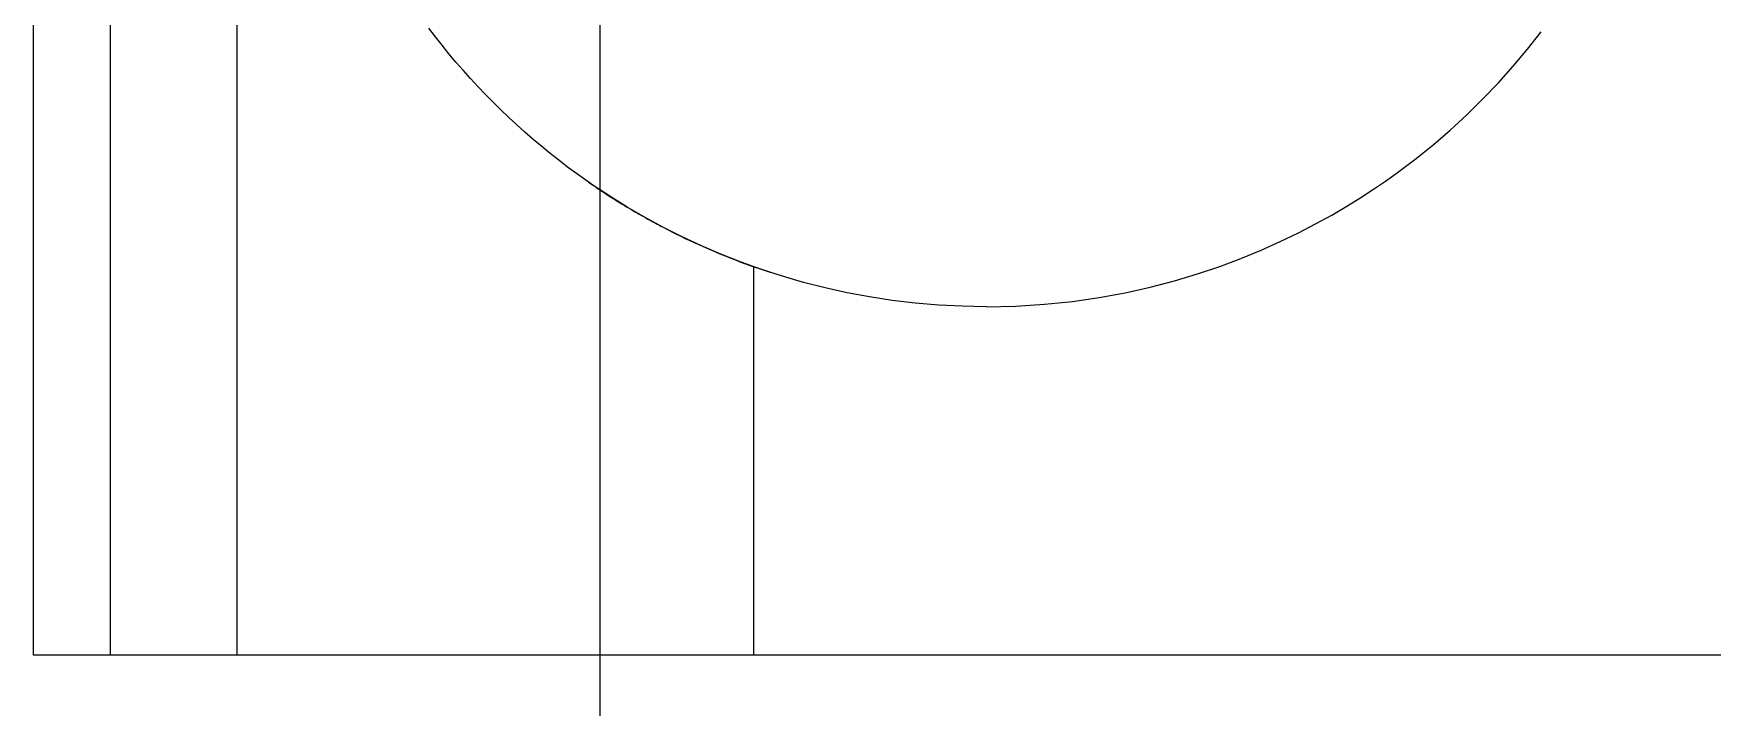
# Model space of a CAD drawing. Header units: inches. Extents: x 0 to 77285, y -118 to 40065.
# Drawn here: x 47459.47 to 47466.7, y 16437.32 to 16440.22 of the extents above; entities that cross this region are included whole.
import ezdxf

# ---------------------------------------------------------------- set-up
doc = ezdxf.new("R2010")
doc.units = ezdxf.units.IN
doc.header["$LTSCALE"] = 5
doc.header["$MEASUREMENT"] = 0
doc.layers.add('55', color=5, linetype='Continuous')

# ---------------------------------------------------------------- blocks, each defined once
blk = doc.blocks.new('A$C431c3e12')
blk.add_line((40.5, -5255), (40.5, 1375, 0))
blk = doc.blocks.new('A$Ce961e380')
for p, q in [((-258.0041, -25.8611), (-258.0041, -17.5612)), ((-246.0041, -17.8914), (-258.0041, -17.8914)), ((-246.0041, -18.4357), (-258.0041, -18.4357)), ((-258.0041, -20.6612), (-256.3326, -20.6612)), ((-256.3325, -20.6612), (-256.3326, -20.6612))]:
    blk.add_line(p, q)
for points in [[(-258.0041, -17.5612), (-257.7604, -17.5612), (-257.5166, -17.5612), (-257.2728, -17.5612), (-257.029, -17.5613), (-256.7853, -17.5613), (-256.5415, -17.5613), (-256.2977, -17.5613), (-256.054, -17.5613), (-255.8102, -17.5613), (-255.5664, -17.5614), (-255.3226, -17.5614), (-255.0789, -17.5614), (-254.8351, -17.5614), (-254.5913, -17.5614), (-254.3475, -17.5614), (-254.1038, -17.5614), (-253.86, -17.5614), (-253.6162, -17.5614), (-253.3725, -17.5614), (-253.1287, -17.5615)], [(-256.5041, -21.6612), (-256.5024, -21.558), (-256.4972, -21.4562), (-256.4886, -21.3557), (-256.4768, -21.2565), (-256.4619, -21.1589), (-256.444, -21.0627), (-256.4231, -20.968), (-256.3993, -20.8749), (-256.3729, -20.7835), (-256.3438, -20.6937), (-256.3122, -20.6056), (-256.2782, -20.5193), (-256.2419, -20.4348), (-256.2033, -20.3521), (-256.1626, -20.2714), (-256.12, -20.1926), (-256.0754, -20.1158), (-256.029, -20.041), (-255.9809, -19.9684), (-255.9312, -19.8978), (-255.9029, -19.8595), (-255.874, -19.8217), (-255.8446, -19.7845), (-255.8147, -19.7477), (-255.7842, -19.7115), (-255.7532, -19.6758), (-255.7216, -19.6406), (-255.6896, -19.606), (-255.657, -19.5719), (-255.624, -19.5384), (-255.5904, -19.5054), (-255.5564, -19.4729), (-255.5218, -19.4411), (-255.4868, -19.4098), (-255.4514, -19.379), (-255.4155, -19.3489), (-255.3791, -19.3193), (-255.3424, -19.2903), (-255.3051, -19.2619)], [(-255.9676, -19.949), (-255.9722, -19.9557), (-255.9768, -19.9625), (-255.9814, -19.9692), (-255.986, -19.9759), (-255.9906, -19.9827), (-255.9952, -19.9894), (-255.9997, -19.9962), (-256.0042, -20.003), (-256.0087, -20.0098), (-256.0132, -20.0166), (-256.0177, -20.0235), (-256.0221, -20.0303), (-256.0265, -20.0371), (-256.0309, -20.044), (-256.0353, -20.0509), (-256.0397, -20.0578), (-256.044, -20.0647), (-256.0484, -20.0716), (-256.0527, -20.0785), (-256.057, -20.0855), (-256.0626, -20.0945), (-256.0681, -20.1036), (-256.0736, -20.1127), (-256.0791, -20.1218), (-256.0845, -20.1309), (-256.0899, -20.1401), (-256.0953, -20.1493), (-256.1006, -20.1585), (-256.106, -20.1677), (-256.1112, -20.177), (-256.1165, -20.1862), (-256.1217, -20.1955), (-256.1269, -20.2048), (-256.1321, -20.2141), (-256.1372, -20.2235), (-256.1423, -20.2328), (-256.1473, -20.2422), (-256.1523, -20.2516), (-256.1573, -20.261), (-256.1623, -20.2704), (-256.1721, -20.2893), (-256.1818, -20.3083), (-256.1913, -20.3273), (-256.2007, -20.3465), (-256.21, -20.3657), (-256.2191, -20.3849), (-256.2281, -20.4043), (-256.237, -20.4237), (-256.2457, -20.4431), (-256.2543, -20.4627), (-256.2628, -20.4823), (-256.2711, -20.5019), (-256.2793, -20.5217), (-256.2873, -20.5414), (-256.2952, -20.5613), (-256.303, -20.5812), (-256.3106, -20.6011), (-256.3181, -20.6211), (-256.3254, -20.6411), (-256.3326, -20.6612)], [(-256.3573, -20.7341), (-256.3572, -20.7338), (-256.3571, -20.7336), (-256.357, -20.7333), (-256.3569, -20.733), (-256.3569, -20.7328), (-256.3568, -20.7325), (-256.3567, -20.7322), (-256.3566, -20.7319), (-256.3565, -20.7317), (-256.3564, -20.7314), (-256.3563, -20.7311), (-256.3562, -20.7309), (-256.3561, -20.7306), (-256.3561, -20.7303), (-256.356, -20.73), (-256.3559, -20.7298), (-256.3558, -20.7295), (-256.3557, -20.7292), (-256.3556, -20.729), (-256.3555, -20.7287), (-256.3544, -20.7253), (-256.3533, -20.7219), (-256.3522, -20.7185), (-256.3511, -20.7151), (-256.3499, -20.7118), (-256.3488, -20.7084), (-256.3477, -20.705), (-256.3465, -20.7016), (-256.3454, -20.6983), (-256.3442, -20.6949), (-256.3431, -20.6915), (-256.3419, -20.6881), (-256.3408, -20.6848), (-256.3396, -20.6814), (-256.3385, -20.678), (-256.3373, -20.6747), (-256.3361, -20.6713), (-256.3349, -20.6679), (-256.3337, -20.6646), (-256.3326, -20.6612)], [(-256.5041, -21.6612), (-256.5015, -21.7884), (-256.4938, -21.9118), (-256.4814, -22.0315), (-256.4648, -22.1472), (-256.4442, -22.259), (-256.4202, -22.3668), (-256.393, -22.4705), (-256.3631, -22.5701), (-256.3309, -22.6656), (-256.2967, -22.7568), (-256.2609, -22.8437), (-256.2239, -22.9264), (-256.1861, -23.0046), (-256.1479, -23.0784), (-256.1096, -23.1477), (-256.0717, -23.2124), (-256.0345, -23.2725), (-255.9984, -23.3279), (-255.9639, -23.3786), (-255.9312, -23.4245), (-255.8709, -23.5046), (-255.8086, -23.582), (-255.7443, -23.6567), (-255.6781, -23.7287), (-255.61, -23.798), (-255.5402, -23.8646), (-255.4688, -23.9285), (-255.3958, -23.9897), (-255.3213, -24.0482)]]:
    blk.add_lwpolyline(points)
blk = doc.blocks.new('A$C638f0059')
for p, q in [((-80.5041, -25.8611), (-80.5041, -17.5612)), ((-68.5041, -17.8914), (-80.5041, -17.8914)), ((-68.5041, -18.4357), (-80.5041, -18.4357)), ((-80.5041, -20.6612), (-78.8326, -20.6612)), ((-78.8325, -20.6612), (-78.8326, -20.6612))]:
    blk.add_line(p, q)
for points in [[(-80.5041, -17.5612), (-80.2604, -17.5612), (-80.0166, -17.5612), (-79.7728, -17.5612), (-79.529, -17.5613), (-79.2853, -17.5613), (-79.0415, -17.5613), (-78.7977, -17.5613), (-78.554, -17.5613), (-78.3102, -17.5613), (-78.0664, -17.5614), (-77.8226, -17.5614), (-77.5789, -17.5614), (-77.3351, -17.5614), (-77.0913, -17.5614), (-76.8475, -17.5614), (-76.6038, -17.5614), (-76.36, -17.5614), (-76.1162, -17.5614), (-75.8725, -17.5614), (-75.6287, -17.5615)], [(-79.0041, -21.6612), (-79.0024, -21.558), (-78.9972, -21.4562), (-78.9886, -21.3557), (-78.9768, -21.2565), (-78.9619, -21.1589), (-78.944, -21.0627), (-78.9231, -20.968), (-78.8993, -20.8749), (-78.8729, -20.7835), (-78.8438, -20.6937), (-78.8122, -20.6056), (-78.7782, -20.5193), (-78.7419, -20.4348), (-78.7033, -20.3521), (-78.6626, -20.2714), (-78.62, -20.1926), (-78.5754, -20.1158), (-78.529, -20.041), (-78.4809, -19.9684), (-78.4312, -19.8978), (-78.4029, -19.8595), (-78.374, -19.8217), (-78.3446, -19.7845), (-78.3147, -19.7477), (-78.2842, -19.7115), (-78.2532, -19.6758), (-78.2216, -19.6406), (-78.1896, -19.606), (-78.157, -19.5719), (-78.124, -19.5384), (-78.0904, -19.5054), (-78.0564, -19.4729), (-78.0218, -19.4411), (-77.9868, -19.4098), (-77.9514, -19.379), (-77.9155, -19.3489), (-77.8791, -19.3193), (-77.8424, -19.2903), (-77.8051, -19.2619)], [(-78.4676, -19.949), (-78.4722, -19.9557), (-78.4768, -19.9625), (-78.4814, -19.9692), (-78.486, -19.9759), (-78.4906, -19.9827), (-78.4952, -19.9894), (-78.4997, -19.9962), (-78.5042, -20.003), (-78.5087, -20.0098), (-78.5132, -20.0166), (-78.5177, -20.0235), (-78.5221, -20.0303), (-78.5265, -20.0371), (-78.5309, -20.044), (-78.5353, -20.0509), (-78.5397, -20.0578), (-78.544, -20.0647), (-78.5484, -20.0716), (-78.5527, -20.0785), (-78.557, -20.0855), (-78.5626, -20.0945), (-78.5681, -20.1036), (-78.5736, -20.1127), (-78.5791, -20.1218), (-78.5845, -20.1309), (-78.5899, -20.1401), (-78.5953, -20.1493), (-78.6006, -20.1585), (-78.606, -20.1677), (-78.6112, -20.177), (-78.6165, -20.1862), (-78.6217, -20.1955), (-78.6269, -20.2048), (-78.6321, -20.2141), (-78.6372, -20.2235), (-78.6423, -20.2328), (-78.6473, -20.2422), (-78.6523, -20.2516), (-78.6573, -20.261), (-78.6623, -20.2704), (-78.6721, -20.2893), (-78.6818, -20.3083), (-78.6913, -20.3273), (-78.7007, -20.3465), (-78.71, -20.3657), (-78.7191, -20.3849), (-78.7281, -20.4043), (-78.737, -20.4237), (-78.7457, -20.4431), (-78.7543, -20.4627), (-78.7628, -20.4823), (-78.7711, -20.5019), (-78.7793, -20.5217), (-78.7873, -20.5414), (-78.7952, -20.5613), (-78.803, -20.5812), (-78.8106, -20.6011), (-78.8181, -20.6211), (-78.8254, -20.6411), (-78.8326, -20.6612)], [(-78.8573, -20.7341), (-78.8572, -20.7338), (-78.8571, -20.7336), (-78.857, -20.7333), (-78.8569, -20.733), (-78.8569, -20.7328), (-78.8568, -20.7325), (-78.8567, -20.7322), (-78.8566, -20.7319), (-78.8565, -20.7317), (-78.8564, -20.7314), (-78.8563, -20.7311), (-78.8562, -20.7309), (-78.8561, -20.7306), (-78.8561, -20.7303), (-78.856, -20.73), (-78.8559, -20.7298), (-78.8558, -20.7295), (-78.8557, -20.7292), (-78.8556, -20.729), (-78.8555, -20.7287), (-78.8544, -20.7253), (-78.8533, -20.7219), (-78.8522, -20.7185), (-78.8511, -20.7151), (-78.8499, -20.7118), (-78.8488, -20.7084), (-78.8477, -20.705), (-78.8465, -20.7016), (-78.8454, -20.6983), (-78.8442, -20.6949), (-78.8431, -20.6915), (-78.8419, -20.6881), (-78.8408, -20.6848), (-78.8396, -20.6814), (-78.8385, -20.678), (-78.8373, -20.6747), (-78.8361, -20.6713), (-78.8349, -20.6679), (-78.8337, -20.6646), (-78.8326, -20.6612)], [(-79.0041, -21.6612), (-79.0015, -21.7884), (-78.9938, -21.9118), (-78.9814, -22.0315), (-78.9648, -22.1472), (-78.9442, -22.259), (-78.9202, -22.3668), (-78.893, -22.4705), (-78.8631, -22.5701), (-78.8309, -22.6656), (-78.7967, -22.7568), (-78.7609, -22.8437), (-78.7239, -22.9264), (-78.6861, -23.0046), (-78.6479, -23.0784), (-78.6096, -23.1477), (-78.5717, -23.2124), (-78.5345, -23.2725), (-78.4984, -23.3279), (-78.4639, -23.3786), (-78.4312, -23.4245), (-78.3709, -23.5046), (-78.3086, -23.582), (-78.2443, -23.6567), (-78.1781, -23.7287), (-78.11, -23.798), (-78.0402, -23.8646), (-77.9688, -23.9285), (-77.8958, -23.9897), (-77.8213, -24.0482)]]:
    blk.add_lwpolyline(points)
blk = doc.blocks.new('A$C5cd82ed8')
at = {"layer": '55'}
for name, p in [('A$Ce961e380', (189.5, 72.5)), ('A$C638f0059', (12, 72.5))]:
    blk.add_blockref(name, p, dxfattribs=at)
blk = doc.blocks.new('A$C3e1dc9d3')
blk.add_blockref('A$C5cd82ed8', (-189.5, 12.5, -2129.449))

msp = doc.modelspace()

# ---------------------------------------------------------------- block references
msp.add_blockref('A$C431c3e12', (47421.41034076, 21325.55047629))
at = {"rotation": 90}
msp.add_blockref('A$C3e1dc9d3', (47526.91034076, 16695.55047629, 0.00000001), dxfattribs=at)

doc.saveas('drawing.dxf')
